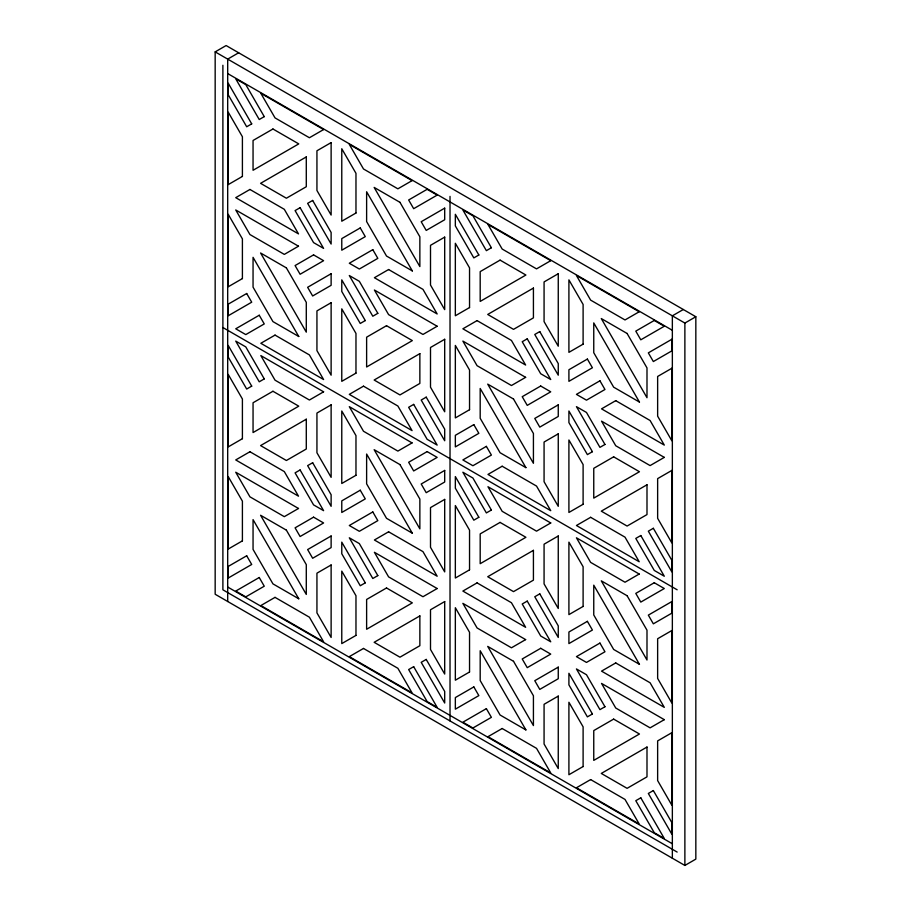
<?xml version="1.0" encoding="UTF-8"?>
<svg xmlns="http://www.w3.org/2000/svg" width="911" height="911" viewBox="0 0 911 911"><rect width="100%" height="100%" fill="white"/><g stroke="black" fill="none" stroke-linecap="round" stroke-linejoin="round"><path stroke-width="1.37" d="M215.167 51.881L226.122 45.55L695.833 316.743L695.833 859.119L684.878 865.45L215.167 594.257L215.167 51.881L684.878 323.063L695.833 316.743M238.648 52.781L227.693 59.113L227.693 601.499M683.307 309.501L672.352 315.832L672.352 858.219M227.693 73.575L672.352 330.294M222.888 327.527L677.158 589.793M227.693 587.026L672.352 843.757M677.158 852.07L222.888 589.804L222.888 65.262M684.878 323.063L684.878 865.45M450.023 196.389L450.023 720.931M251.709 123.873L246.687 126.766L228.206 94.767L228.206 83.174L251.709 123.873M264.258 116.631L259.236 119.523L235.733 78.824L245.776 84.621L264.258 116.631M272.947 128.998L253.053 140.476L253.053 170.277L298.762 143.892L272.947 128.998M242.406 176.427L228.206 184.626L228.206 112.144L242.406 136.741L242.406 176.427M323.599 129.556L309.41 137.743L275.031 117.895L260.831 93.309L323.599 129.556M249.933 189.465L235.733 197.664L298.501 233.899L284.312 209.314L249.933 189.465M306.29 156.931L260.58 183.327L286.384 198.222L306.29 186.732L306.29 156.931M331.126 142.594L316.937 150.782L316.937 190.479L331.126 215.064L331.126 142.594M300.106 207.697L295.084 210.589L313.566 242.599L323.599 248.396L300.106 207.697M312.655 200.443L307.633 203.347L331.126 244.046L331.126 232.453L312.655 200.443M242.406 278.584L228.206 286.783L228.206 214.301L242.406 238.898L242.406 278.584M298.501 246.198L284.312 254.397L249.933 234.548L235.733 209.963L298.501 246.198M355.973 213.015L341.773 221.214L341.773 148.732L355.973 173.329L355.973 213.015M412.068 180.629L397.879 188.828L363.5 168.979L349.3 144.393L412.068 180.629M246.687 293.501L228.206 304.172L228.206 315.764L251.709 302.19L246.687 293.501M313.566 254.886L295.084 265.556L300.106 274.257L323.599 260.683L313.566 254.886M360.255 227.932L341.773 238.602L341.773 250.195L365.277 236.621L360.255 227.932M427.134 189.317L408.652 199.987L413.674 208.687L437.166 195.113L427.134 189.317M259.236 315.24L235.733 328.803L245.776 334.599L264.258 323.929L259.236 315.24M331.126 273.721L307.633 287.295L312.655 295.984L331.126 285.314L331.126 273.721M372.804 249.671L349.3 263.233L359.344 269.03L377.826 258.36L372.804 249.671M444.693 208.152L421.201 221.726L426.211 230.415L444.693 219.745L444.693 208.152M275.031 335.1L260.831 343.288L323.599 379.534L309.41 354.937L275.031 335.1M331.126 302.703L316.937 310.902L316.937 350.598L331.126 375.184L331.126 302.703M388.598 269.531L374.398 277.718L437.166 313.965L422.977 289.368L388.598 269.531M444.693 237.133L430.504 245.332L430.504 285.029L444.693 309.615L444.693 237.133M251.709 386.139L246.687 389.043L228.206 357.032L228.206 345.44L251.709 386.139M264.258 378.896L259.236 381.8L235.733 341.101L245.776 346.897L264.258 378.896M365.277 320.57L360.255 323.473L341.773 291.463L341.773 279.871L365.277 320.57M377.826 313.327L372.804 316.231L349.3 275.532L359.344 281.328L377.826 313.327M478.844 255L473.822 257.904L455.341 225.894L455.341 214.301L478.844 255M491.393 247.758L486.372 250.662L462.868 209.963L472.911 215.759L491.393 247.758M272.947 391.263L253.053 402.753L253.053 432.554L298.762 406.169L272.947 391.263M386.515 325.694L366.621 337.184L366.621 366.985L412.33 340.6L386.515 325.694M500.082 260.125L480.188 271.615L480.188 301.416L525.898 275.031L500.082 260.125M242.406 438.703L228.206 446.902L228.206 374.421L242.406 399.007L242.406 438.703M323.599 391.821L309.41 400.02L275.031 380.172L260.831 355.586L323.599 391.821M355.973 373.134L341.773 381.333L341.773 308.852L355.973 333.437L355.973 373.134M437.166 326.252L422.977 334.451L388.598 314.602L374.398 290.017L437.166 326.252M469.541 307.565L455.341 315.764L455.341 243.283L469.541 267.868L469.541 307.565M550.734 260.683L536.533 268.882L502.166 249.033L487.966 224.448L550.734 260.683M249.933 451.742L235.733 459.941L298.501 496.176L284.312 471.591L249.933 451.742M306.29 419.208L260.58 445.593L286.384 460.499L306.29 449.009L306.29 419.208M331.126 404.86L316.937 413.059L316.937 452.756L331.126 477.341L331.126 404.86M363.5 386.173L349.3 394.372L412.068 430.607L397.879 406.021L363.5 386.173M419.857 353.639L374.148 380.024L399.952 394.93L419.857 383.44L419.857 353.639M444.693 339.291L430.504 347.49L430.504 387.186L444.693 411.772L444.693 339.291M477.068 320.604L462.868 328.803L525.636 365.038L511.447 340.452L477.068 320.604M533.425 288.07L487.715 314.454L513.519 329.361L533.425 317.871L533.425 288.07M558.261 273.721L544.072 281.92L544.072 321.617L558.261 346.203L558.261 273.721M300.106 469.962L295.084 472.866L313.566 504.876L323.599 510.661L300.106 469.962M312.655 462.72L307.633 465.623L331.126 506.322L331.126 494.73L312.655 462.72M413.674 404.393L408.652 407.297L427.134 439.307L437.166 445.092L413.674 404.393M426.211 397.15L421.201 400.054L444.693 440.753L444.693 429.161L426.211 397.15M527.241 338.824L522.219 341.727L540.701 373.738L550.734 379.523L527.241 338.824M539.779 331.581L534.768 334.485L558.261 375.184L558.261 363.591L539.779 331.581M242.406 540.861L228.206 549.06L228.206 476.578L242.406 501.164L242.406 540.861M298.501 508.475L284.312 516.662L249.933 496.825L235.733 472.228L298.501 508.475M355.973 475.291L341.773 483.49L341.773 411.009L355.973 435.595L355.973 475.291M412.068 442.905L397.879 451.093L363.5 431.256L349.3 406.659L412.068 442.905M469.541 409.722L455.341 417.921L455.341 345.44L469.541 370.025L469.541 409.722M525.636 377.336L511.447 385.524L477.068 365.687L462.868 341.09L525.636 377.336M583.108 344.153L568.908 352.352L568.908 279.871L583.108 304.456L583.108 344.153M639.203 311.767L625.014 319.955L590.635 300.118L576.435 275.521L639.203 311.767M246.687 555.778L228.206 566.448L228.206 578.041L251.709 564.467L246.687 555.778M313.566 517.163L295.084 527.833L300.106 536.522L323.599 522.96L313.566 517.163M360.255 490.209L341.773 500.879L341.773 512.472L365.277 498.898L360.255 490.209M427.134 451.594L408.652 462.264L413.674 470.953L437.166 457.39L427.134 451.594M473.822 424.64L455.341 435.31L455.341 446.902L478.844 433.329L473.822 424.64M540.701 386.025L522.219 396.695L527.241 405.384L550.734 391.821L540.701 386.025M587.39 359.071L568.908 369.741L568.908 381.333L592.412 367.759L587.39 359.071M654.269 320.456L635.787 331.126L640.797 339.814L664.301 326.252L654.269 320.456M259.236 577.506L235.733 591.08L245.776 596.876L264.258 586.206L259.236 577.506M331.126 535.998L307.633 549.572L312.655 558.261L331.126 547.591L331.126 535.998M372.804 511.936L349.3 525.51L359.344 531.307L377.826 520.636L372.804 511.936M444.693 470.429L421.201 484.003L426.211 492.692L444.693 482.021L444.693 470.429M486.372 446.367L462.868 459.941L472.911 465.737L491.393 455.067L486.372 446.367M558.261 404.86L534.768 418.434L539.779 427.122L558.261 416.452L558.261 404.86M599.939 380.798L576.435 394.372L586.479 400.168L604.961 389.498L599.939 380.798M671.828 339.291L648.336 352.864L653.346 361.553L671.828 350.883L671.828 339.291M275.031 597.365L260.831 605.564L323.599 641.799L309.41 617.214L275.031 597.365M331.126 564.979L316.937 573.178L316.937 612.864L331.126 637.461L331.126 564.979M388.598 531.796L374.398 539.995L437.166 576.23L422.977 551.645L388.598 531.796M444.693 499.41L430.504 507.609L430.504 547.295L444.693 571.892L444.693 499.41M502.166 466.227L487.966 474.426L550.734 510.661L536.533 486.075L502.166 466.227M558.261 433.841L544.072 442.04L544.072 481.725L558.261 506.322L558.261 433.841M615.734 400.658L601.533 408.857L664.301 445.092L650.101 420.506L615.734 400.658M671.828 368.272L657.64 376.471L657.64 416.156L671.828 440.753L671.828 368.272M365.277 582.846L360.255 585.75L341.773 553.74L341.773 542.147L365.277 582.846M377.826 575.604L372.804 578.496L349.3 537.797L359.344 543.594L377.826 575.604M478.844 517.277L473.822 520.181L455.341 488.171L455.341 476.578L478.844 517.277M491.393 510.035L486.372 512.927L462.868 472.228L472.911 478.024L491.393 510.035M592.412 451.708L587.39 454.612L568.908 422.602L568.908 411.009L592.412 451.708M604.961 444.466L599.939 447.358L576.435 406.659L586.479 412.455L604.961 444.466M386.515 587.971L366.621 599.461L366.621 629.262L412.33 602.866L386.515 587.971M500.082 522.402L480.188 533.892L480.188 563.693L525.898 537.296L500.082 522.402M613.65 456.832L593.756 468.322L593.756 498.123L639.454 471.727L613.65 456.832M355.973 635.411L341.773 643.599L341.773 571.129L355.973 595.714L355.973 635.411M437.166 588.529L422.977 596.728L388.598 576.879L374.398 552.294L437.166 588.529M469.541 569.842L455.341 578.029L455.341 505.559L469.541 530.145L469.541 569.842M550.734 522.96L536.533 531.159L502.166 511.31L487.966 486.725L550.734 522.96M583.108 504.273L568.908 512.46L568.908 439.99L583.108 464.576L583.108 504.273M664.301 457.39L650.101 465.589L615.734 445.741L601.533 421.155L664.301 457.39M363.5 648.45L349.3 656.637L412.068 692.884L397.879 668.298L363.5 648.45M419.857 615.916L374.148 642.301L399.952 657.195L419.857 645.717L419.857 615.916M444.693 601.567L430.504 609.766L430.504 649.463L444.693 674.049L444.693 601.567M477.068 582.881L462.868 591.068L525.636 627.315L511.447 602.729L477.068 582.881M533.425 550.346L487.715 576.731L513.519 591.626L533.425 580.148L533.425 550.346M558.261 535.998L544.072 544.197L544.072 583.894L558.261 608.48L558.261 535.998M590.635 517.311L576.435 525.499L639.203 561.745L625.014 537.16L590.635 517.311M646.992 484.777L601.283 511.162L627.087 526.057L646.992 514.578L646.992 484.777M671.828 470.429L657.64 478.628L657.64 518.325L671.828 542.91L671.828 470.429M413.674 666.67L408.652 669.562L427.134 701.572L437.166 707.369L413.674 666.67M426.211 659.427L421.201 662.32L444.693 703.019L444.693 691.438L426.211 659.427M527.241 601.101L522.219 603.993L540.701 636.003L550.734 641.799L527.241 601.101M539.779 593.858L534.768 596.751L558.261 637.449L558.261 625.868L539.779 593.858M640.797 535.531L635.787 538.424L654.269 570.434L664.301 576.23L640.797 535.531M653.346 528.289L648.336 531.181L671.828 571.88L671.828 560.299L653.346 528.289M469.541 671.999L455.341 680.198L455.341 607.717L469.541 632.302L469.541 671.999M525.636 639.602L511.447 647.801L477.068 627.952L462.868 603.367L525.636 639.602M583.108 606.43L568.908 614.629L568.908 542.147L583.108 566.733L583.108 606.43M639.203 574.032L625.014 582.231L590.635 562.383L576.435 537.797L639.203 574.032M473.822 686.905L455.341 697.575L455.341 709.168L478.844 695.605L473.822 686.905M540.701 648.302L522.219 658.972L527.241 667.661L550.734 654.098L540.701 648.302M587.39 621.336L568.908 632.006L568.908 643.599L592.412 630.036L587.39 621.336M654.269 582.733L635.787 593.403L640.797 602.091L664.301 588.529L654.269 582.733M486.372 708.644L462.868 722.207L472.911 728.003L491.393 717.333L486.372 708.644M558.261 667.137L534.768 680.699L539.779 689.399L558.261 678.729L558.261 667.137M599.939 643.075L576.435 656.637L586.479 662.434L604.961 651.764L599.939 643.075M671.828 601.567L648.336 615.13L653.346 623.83L671.828 613.16L671.828 601.567M502.166 728.504L487.966 736.703L550.734 772.938L536.533 748.352L502.166 728.504M558.261 696.106L544.072 704.305L544.072 744.002L558.261 768.588L558.261 696.106M615.734 662.935L601.533 671.134L664.301 707.369L650.101 682.783L615.734 662.935M671.828 630.537L657.64 638.736L657.64 678.433L671.828 703.019L671.828 630.537M592.412 713.985L587.39 716.877L568.908 684.867L568.908 673.286L592.412 713.985M604.961 706.742L599.939 709.635L576.435 668.936L586.479 674.732L604.961 706.742M613.65 719.109L593.756 730.588L593.756 760.389L639.454 734.004L613.65 719.109M583.108 766.538L568.908 774.737L568.908 702.256L583.108 726.841L583.108 766.538M664.301 719.667L650.101 727.855L615.734 708.006L601.533 683.421L664.301 719.667M590.635 779.577L576.435 787.776L639.203 824.011L625.014 799.425L590.635 779.577M646.992 747.043L601.283 773.439L627.087 788.334L646.992 776.844L646.992 747.043M671.828 732.706L657.64 740.894L657.64 780.59L671.828 805.176L671.828 732.706M640.797 797.808L635.787 800.701L654.269 832.711L664.301 838.507L640.797 797.808M653.346 790.554L648.336 793.458L671.828 834.157L671.828 822.565L653.346 790.554M399.952 202.322L374.148 187.415L419.857 266.581L419.857 236.78L399.952 202.322M627.087 333.46L601.283 318.554L646.992 397.72L646.992 367.919L627.087 333.46M412.33 270.931L386.515 256.037L366.621 221.567L366.621 191.766L412.33 270.931M639.454 402.07L613.65 387.164L593.756 352.705L593.756 322.904L639.454 402.07M286.384 267.891L260.58 252.985L306.29 332.151L306.29 302.35L286.384 267.891M513.519 399.029L487.715 384.123L533.425 463.289L533.425 433.488L513.519 399.029M298.762 336.501L272.947 321.606L253.053 287.136L253.053 257.335L298.762 336.501M525.898 467.639L500.082 452.733L480.188 418.274L480.188 388.473L525.898 467.639M399.952 464.587L374.148 449.692L419.857 528.858L419.857 499.057L399.952 464.587M627.087 595.726L601.283 580.831L646.992 659.997L646.992 630.196L627.087 595.726M412.33 533.208L386.515 518.302L366.621 483.843L366.621 454.042L412.33 533.208M639.454 664.335L613.65 649.441L593.756 614.971L593.756 585.169L639.454 664.335M286.384 530.156L260.58 515.262L306.29 594.428L306.29 564.626L286.384 530.156M513.519 661.295L487.715 646.4L533.425 725.566L533.425 695.765L513.519 661.295M298.762 598.778L272.947 583.871L253.053 549.413L253.053 519.612L298.762 598.778M525.898 729.905L500.082 715.01L480.188 680.54L480.188 650.739L525.898 729.905"/></g></svg>
